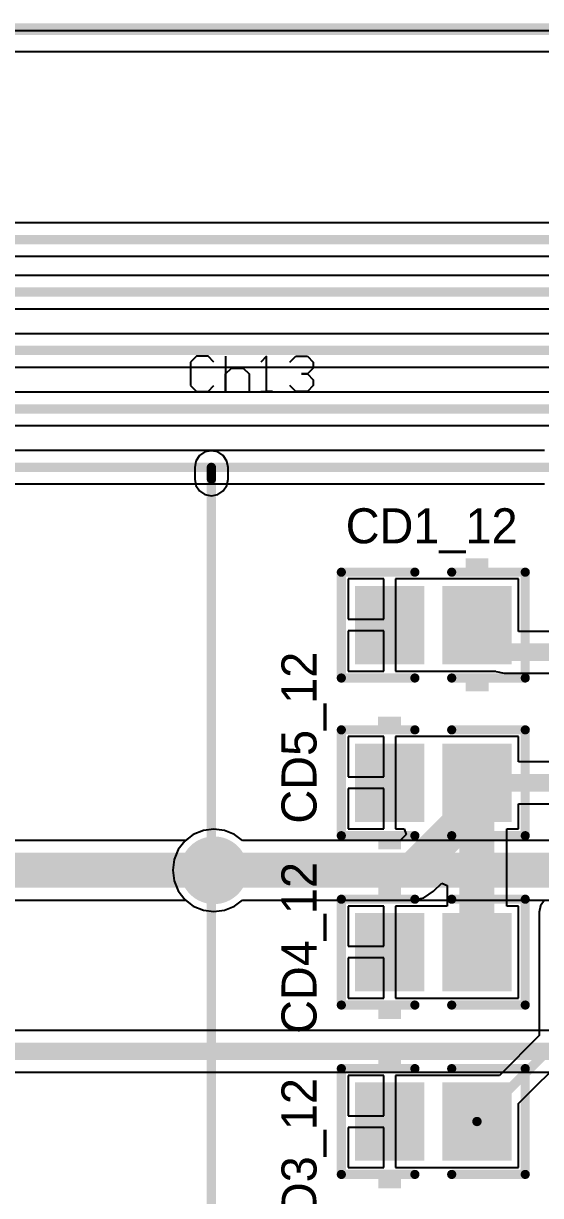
# Model space of a CAD drawing. Header units: millimetres. Extents: x 0.67 to 7.75, y 0.64 to 6.06.
# Drawn here: x 2.867 to 3.31, y 5.052 to 6.055 of the extents above; entities that cross this region are included whole.
import ezdxf

# ---------------------------------------------------------------- set-up
doc = ezdxf.new("R2010")
doc.units = ezdxf.units.MM
doc.header["$MEASUREMENT"] = 0
for name, color, linetype in [('BottomLayer', 5, 'Continuous'), ('BottomSolder', 6, 'Continuous'), ('MultiLayer', 9, 'Continuous'), ('TopLayer', 1, 'Continuous'), ('TopOverlay', 2, 'Continuous'), ('TopPaste', 8, 'Continuous'), ('TopSolder', 216, 'Continuous'), ('ViaHoleLayer', 16, 'Continuous')]:
    doc.layers.add(name, color=color, linetype=linetype)

# ---------------------------------------------------------------- blocks, each defined once
blk = doc.blocks.new('CC2012_0805_322')
at = {"layer": 'TopLayer'}
for points in [[(-0.063, -0.0295), (-0.0118, -0.0295), (-0.063, 0.0295), (-0.0118, 0.0295)], [(0.0118, -0.0295), (0.063, -0.0295), (0.0118, 0.0295), (0.063, 0.0295)]]:
    blk.add_solid(points, dxfattribs=at)
at = {"layer": 'TopOverlay', "const_width": 0.00787}
for points in [[(-0.0787, -0.0453), (-0.0787, 0.0453)], [(-0.0787, 0.0453), (-0.0157, 0.0453)], [(0.0157, 0.0453), (0.0787, 0.0453)], [(0.0787, -0.0453), (0.0787, 0.0453)], [(-0.0787, -0.0453), (-0.0157, -0.0453)], [(0.0157, -0.0453), (0.0787, -0.0453)]]:
    blk.add_lwpolyline(points, dxfattribs=at)
at = {"layer": 'TopOverlay', "const_width": 0.00394}
for points in [[(-0.0807, 0.0453, 1), (-0.0768, 0.0453, 1)], [(-0.0807, 0.0453, 1), (-0.0768, 0.0453, 1)], [(-0.0177, 0.0453, 1), (-0.0138, 0.0453, 1)], [(0.0138, 0.0453, 1), (0.0177, 0.0453, 1)], [(0.0768, 0.0453, 1), (0.0807, 0.0453, 1)], [(0.0768, 0.0453, 1), (0.0807, 0.0453, 1)], [(-0.0807, -0.0453, 1), (-0.0768, -0.0453, 1)], [(-0.0807, -0.0453, 1), (-0.0768, -0.0453, 1)], [(-0.0177, -0.0453, 1), (-0.0138, -0.0453, 1)], [(0.0138, -0.0453, 1), (0.0177, -0.0453, 1)], [(0.0768, -0.0453, 1), (0.0807, -0.0453, 1)], [(0.0768, -0.0453, 1), (0.0807, -0.0453, 1)]]:
    blk.add_lwpolyline(points, format="xyb", close=True, dxfattribs=at)
at = {"layer": 'TopOverlay'}
for points in [[(-0.0473, 0.0488), (-0.0276, 0.0488), (-0.0473, 0.0567), (-0.0276, 0.0567)], [(-0.0472, -0.0571), (-0.0276, -0.0571), (-0.0472, -0.0492), (-0.0276, -0.0492)]]:
    blk.add_solid(points, dxfattribs=at)
at = {"layer": 'TopPaste'}
for points in [[(-0.063, -0.0295), (-0.0118, -0.0295), (-0.063, 0.0295), (-0.0118, 0.0295)], [(0.0118, -0.0295), (0.063, -0.0295), (0.0118, 0.0295), (0.063, 0.0295)]]:
    blk.add_solid(points, dxfattribs=at)
at = {"layer": 'TopSolder'}
for points in [[(-0.067, -0.0335), (-0.0078, -0.0335), (-0.067, 0.0335), (-0.0078, 0.0335)], [(0.0078, -0.0335), (0.067, -0.0335), (0.0078, 0.0335), (0.067, 0.0335)]]:
    blk.add_solid(points, dxfattribs=at)
blk = doc.blocks.new('CC2012_0805_323')
at = {"layer": 'TopLayer'}
for points in [[(-0.063, -0.0295), (-0.0118, -0.0295), (-0.063, 0.0295), (-0.0118, 0.0295)], [(0.0118, -0.0295), (0.063, -0.0295), (0.0118, 0.0295), (0.063, 0.0295)]]:
    blk.add_solid(points, dxfattribs=at)
at = {"layer": 'TopOverlay', "const_width": 0.00787}
for points in [[(-0.0787, -0.0453), (-0.0787, 0.0453)], [(-0.0787, 0.0453), (-0.0157, 0.0453)], [(0.0157, 0.0453), (0.0787, 0.0453)], [(0.0787, -0.0453), (0.0787, 0.0453)], [(-0.0787, -0.0453), (-0.0157, -0.0453)], [(0.0157, -0.0453), (0.0787, -0.0453)]]:
    blk.add_lwpolyline(points, dxfattribs=at)
at = {"layer": 'TopOverlay', "const_width": 0.00394}
for points in [[(-0.0807, 0.0453, 1), (-0.0768, 0.0453, 1)], [(-0.0807, 0.0453, 1), (-0.0768, 0.0453, 1)], [(-0.0177, 0.0453, 1), (-0.0138, 0.0453, 1)], [(0.0138, 0.0453, 1), (0.0177, 0.0453, 1)], [(0.0768, 0.0453, 1), (0.0807, 0.0453, 1)], [(0.0768, 0.0453, 1), (0.0807, 0.0453, 1)], [(-0.0807, -0.0453, 1), (-0.0768, -0.0453, 1)], [(-0.0807, -0.0453, 1), (-0.0768, -0.0453, 1)], [(-0.0177, -0.0453, 1), (-0.0138, -0.0453, 1)], [(0.0138, -0.0453, 1), (0.0177, -0.0453, 1)], [(0.0768, -0.0453, 1), (0.0807, -0.0453, 1)], [(0.0768, -0.0453, 1), (0.0807, -0.0453, 1)]]:
    blk.add_lwpolyline(points, format="xyb", close=True, dxfattribs=at)
at = {"layer": 'TopOverlay'}
for points in [[(-0.0472, 0.0488), (-0.0276, 0.0488), (-0.0472, 0.0567), (-0.0276, 0.0567)], [(-0.0472, -0.0571), (-0.0276, -0.0571), (-0.0472, -0.0492), (-0.0276, -0.0492)]]:
    blk.add_solid(points, dxfattribs=at)
at = {"layer": 'TopPaste'}
for points in [[(-0.063, -0.0295), (-0.0118, -0.0295), (-0.063, 0.0295), (-0.0118, 0.0295)], [(0.0118, -0.0295), (0.063, -0.0295), (0.0118, 0.0295), (0.063, 0.0295)]]:
    blk.add_solid(points, dxfattribs=at)
at = {"layer": 'TopSolder'}
for points in [[(-0.067, -0.0335), (-0.0078, -0.0335), (-0.067, 0.0335), (-0.0078, 0.0335)], [(0.0078, -0.0335), (0.067, -0.0335), (0.0078, 0.0335), (0.067, 0.0335)]]:
    blk.add_solid(points, dxfattribs=at)
blk = doc.blocks.new('CC2012_0805_324')
at = {"layer": 'TopLayer'}
for points in [[(-0.063, -0.0295), (-0.0118, -0.0295), (-0.063, 0.0295), (-0.0118, 0.0295)], [(0.0118, -0.0295), (0.063, -0.0295), (0.0118, 0.0295), (0.063, 0.0295)]]:
    blk.add_solid(points, dxfattribs=at)
at = {"layer": 'TopOverlay', "const_width": 0.00787}
for points in [[(-0.0787, -0.0453), (-0.0787, 0.0453)], [(-0.0787, 0.0453), (-0.0157, 0.0453)], [(0.0157, 0.0453), (0.0787, 0.0453)], [(0.0787, -0.0453), (0.0787, 0.0453)], [(-0.0787, -0.0453), (-0.0157, -0.0453)], [(0.0157, -0.0453), (0.0787, -0.0453)]]:
    blk.add_lwpolyline(points, dxfattribs=at)
at = {"layer": 'TopOverlay', "const_width": 0.00394}
for points in [[(-0.0807, 0.0453, 1), (-0.0768, 0.0453, 1)], [(-0.0807, 0.0453, 1), (-0.0768, 0.0453, 1)], [(-0.0177, 0.0453, 1), (-0.0138, 0.0453, 1)], [(0.0138, 0.0453, 1), (0.0177, 0.0453, 1)], [(0.0768, 0.0453, 1), (0.0807, 0.0453, 1)], [(0.0768, 0.0453, 1), (0.0807, 0.0453, 1)], [(-0.0807, -0.0453, 1), (-0.0768, -0.0453, 1)], [(-0.0807, -0.0453, 1), (-0.0768, -0.0453, 1)], [(-0.0177, -0.0453, 1), (-0.0138, -0.0453, 1)], [(0.0138, -0.0453, 1), (0.0177, -0.0453, 1)], [(0.0768, -0.0453, 1), (0.0807, -0.0453, 1)], [(0.0768, -0.0453, 1), (0.0807, -0.0453, 1)]]:
    blk.add_lwpolyline(points, format="xyb", close=True, dxfattribs=at)
at = {"layer": 'TopOverlay'}
for points in [[(-0.0472, 0.0488), (-0.0276, 0.0488), (-0.0472, 0.0567), (-0.0276, 0.0567)], [(-0.0472, -0.0571), (-0.0276, -0.0571), (-0.0472, -0.0492), (-0.0276, -0.0492)]]:
    blk.add_solid(points, dxfattribs=at)
at = {"layer": 'TopPaste'}
for points in [[(-0.063, -0.0295), (-0.0118, -0.0295), (-0.063, 0.0295), (-0.0118, 0.0295)], [(0.0118, -0.0295), (0.063, -0.0295), (0.0118, 0.0295), (0.063, 0.0295)]]:
    blk.add_solid(points, dxfattribs=at)
at = {"layer": 'TopSolder'}
for points in [[(-0.067, -0.0335), (-0.0078, -0.0335), (-0.067, 0.0335), (-0.0078, 0.0335)], [(0.0078, -0.0335), (0.067, -0.0335), (0.0078, 0.0335), (0.067, 0.0335)]]:
    blk.add_solid(points, dxfattribs=at)
blk = doc.blocks.new('CC2012_0805_326')
at = {"layer": 'TopLayer'}
for points in [[(-0.063, -0.0295), (-0.0118, -0.0295), (-0.063, 0.0295), (-0.0118, 0.0295)], [(0.0118, -0.0295), (0.063, -0.0295), (0.0118, 0.0295), (0.063, 0.0295)]]:
    blk.add_solid(points, dxfattribs=at)
at = {"layer": 'TopOverlay', "const_width": 0.00787}
for points in [[(-0.0787, 0.0453), (-0.0787, -0.0453)], [(-0.0157, 0.0453), (-0.0787, 0.0453)], [(0.0787, 0.0453), (0.0157, 0.0453)], [(0.0787, 0.0453), (0.0787, -0.0453)], [(-0.0157, -0.0453), (-0.0787, -0.0453)], [(0.0787, -0.0453), (0.0157, -0.0453)]]:
    blk.add_lwpolyline(points, dxfattribs=at)
at = {"layer": 'TopOverlay', "const_width": 0.00394}
for points in [[(-0.0807, 0.0453, 1), (-0.0768, 0.0453, 1)], [(-0.0807, 0.0453, 1), (-0.0768, 0.0453, 1)], [(-0.0177, 0.0453, 1), (-0.0138, 0.0453, 1)], [(0.0138, 0.0453, 1), (0.0177, 0.0453, 1)], [(0.0768, 0.0453, 1), (0.0807, 0.0453, 1)], [(0.0768, 0.0453, 1), (0.0807, 0.0453, 1)], [(-0.0807, -0.0453, 1), (-0.0768, -0.0453, 1)], [(-0.0807, -0.0453, 1), (-0.0768, -0.0453, 1)], [(-0.0177, -0.0453, 1), (-0.0138, -0.0453, 1)], [(0.0138, -0.0453, 1), (0.0177, -0.0453, 1)], [(0.0768, -0.0453, 1), (0.0807, -0.0453, 1)], [(0.0768, -0.0453, 1), (0.0807, -0.0453, 1)]]:
    blk.add_lwpolyline(points, format="xyb", close=True, dxfattribs=at)
at = {"layer": 'TopOverlay'}
for points in [[(-0.0473, 0.0488), (-0.0276, 0.0488), (-0.0473, 0.0567), (-0.0276, 0.0567)], [(-0.0472, -0.0571), (-0.0276, -0.0571), (-0.0472, -0.0492), (-0.0276, -0.0492)]]:
    blk.add_solid(points, dxfattribs=at)
at = {"layer": 'TopPaste'}
for points in [[(-0.063, -0.0295), (-0.0118, -0.0295), (-0.063, 0.0295), (-0.0118, 0.0295)], [(0.0118, -0.0295), (0.063, -0.0295), (0.0118, 0.0295), (0.063, 0.0295)]]:
    blk.add_solid(points, dxfattribs=at)
at = {"layer": 'TopSolder'}
for points in [[(-0.067, -0.0335), (-0.0078, -0.0335), (-0.067, 0.0335), (-0.0078, 0.0335)], [(0.0078, -0.0335), (0.067, -0.0335), (0.0078, 0.0335), (0.067, 0.0335)]]:
    blk.add_solid(points, dxfattribs=at)

msp = doc.modelspace()

# ---------------------------------------------------------------- linework, layer by layer
at = {"layer": 'BottomLayer'}
for p, q in [((0.677, 6.049), (7.738, 6.049)), ((3.513, 5.8843), (1.065, 5.8843)), ((1.0709, 5.8557), (3.4693, 5.8557)), ((3.463, 5.8393), (1.1, 5.8393)), ((1.1059, 5.8107), (3.4267, 5.8107)), ((3.413, 5.7893), (1.11, 5.7893)), ((1.1159, 5.7607), (3.3767, 5.7607)), ((3.363, 5.7393), (1.115, 5.7393)), ((1.1209, 5.7107), (3.3267, 5.7107)), ((3.313, 5.6893), (1.18, 5.6893)), ((1.1859, 5.6607), (3.313, 5.6607)), ((3.0123, 5.3606), (3.005, 5.355)), ((3.0209, 5.3641), (3.0123, 5.3606)), ((3.03, 5.3653), (3.0209, 5.3641)), ((3.0391, 5.3641), (3.03, 5.3653)), ((3.0477, 5.3606), (3.0391, 5.3641)), ((3.0543, 5.3555), (3.0477, 5.3606)), ((3.005, 5.355), (2.9994, 5.3477)), ((4.0063, 5.3555), (3.0543, 5.3555)), ((2.9959, 5.3391), (2.9947, 5.33)), ((2.9994, 5.3477), (2.9959, 5.3391)), ((2.9947, 5.33), (2.9959, 5.3209)), ((2.9959, 5.3209), (2.9994, 5.3123)), ((2.9994, 5.3123), (3.005, 5.305)), ((3.005, 5.305), (3.0123, 5.2994)), ((3.0123, 5.2994), (3.0209, 5.2959)), ((3.0391, 5.2959), (3.0477, 5.2994)), ((3.0477, 5.2994), (3.0543, 5.3045)), ((3.0543, 5.3045), (4.0019, 5.3045)), ((3.0209, 5.2959), (3.03, 5.2947)), ((3.03, 5.2947), (3.0391, 5.2959)), ((3.3633, 5.1928), (2.645, 5.1928)), ((2.6641, 5.1572), (3.358, 5.1572))]:
    msp.add_line(p, q, dxfattribs=at)
for points, const_width in [([(1.065, 5.87), (4.55, 5.87)], 0.008), ([(1.1, 5.825), (3.495, 5.825)], 0.008), ([(1.11, 5.775), (3.445, 5.775)], 0.008), ([(1.115, 5.725), (3.395, 5.725)], 0.008), ([(1.18, 5.675), (3.345, 5.675)], 0.008), ([(3.03, 5.33), (5.015, 5.33)], 0.03), ([(2.645, 5.175), (3.3639, 5.175)], 0.015)]:
    msp.add_lwpolyline(points, dxfattribs=dict(at, const_width=const_width))
for points, const_width in [([(3.0175, 5.33, 1), (3.0425, 5.33, 1)], 0.025), ([(3.0225, 5.33, 1), (3.0375, 5.33, 1)], 0.015)]:
    msp.add_lwpolyline(points, format="xyb", close=True, dxfattribs=dict(at, const_width=const_width))
at = {"layer": 'BottomSolder', "const_width": 0.029}
msp.add_lwpolyline([(3.0155, 5.33, 1), (3.0445, 5.33, 1)], format="xyb", close=True, dxfattribs=at)
at = {"layer": 'MultiLayer', "const_width": 0.025}
msp.add_lwpolyline([(3.0175, 5.33, 1), (3.0425, 5.33, 1)], format="xyb", close=True, dxfattribs=at)
at = {"layer": 'TopLayer'}
for p, q in [((0.691, 6.031), (7.737, 6.031)), ((3.0146, 5.6803), (3.0135, 5.6749)), ((3.0177, 5.685), (3.0146, 5.6803)), ((3.0223, 5.6881), (3.0177, 5.685)), ((3.0278, 5.6892), (3.0223, 5.6881)), ((3.0333, 5.6881), (3.0278, 5.6892)), ((3.0379, 5.685), (3.0333, 5.6881)), ((3.041, 5.6803), (3.0379, 5.685)), ((3.0421, 5.6749), (3.041, 5.6803)), ((3.0135, 5.6749), (3.0135, 5.6649)), ((3.0421, 5.6649), (3.0421, 5.6749)), ((3.0135, 5.6649), (3.0146, 5.6594)), ((3.041, 5.6594), (3.0421, 5.6649)), ((3.0146, 5.6594), (3.0177, 5.6548)), ((3.0177, 5.6548), (3.0223, 5.6517)), ((3.0223, 5.6517), (3.0278, 5.6506)), ((3.0278, 5.6506), (3.0333, 5.6517)), ((3.0333, 5.6517), (3.0379, 5.6548)), ((3.0379, 5.6548), (3.041, 5.6594)), ((3.1754, 5.5794), (3.1448, 5.5794)), ((3.1448, 5.5794), (3.1448, 5.5449)), ((3.1754, 5.5449), (3.1754, 5.5794)), ((3.2146, 5.5794), (3.1854, 5.5794)), ((3.1854, 5.5794), (3.1854, 5.5399)), ((3.216, 5.5794), (3.2146, 5.5794)), ((3.2196, 5.5794), (3.216, 5.5794)), ((3.221, 5.5794), (3.2196, 5.5794)), ((3.2908, 5.5794), (3.221, 5.5794)), ((3.2908, 5.5345), (3.2908, 5.5794)), ((3.1448, 5.5449), (3.1754, 5.5449)), ((3.1854, 5.5399), (3.1854, 5.5004)), ((3.1754, 5.5349), (3.1448, 5.5349)), ((3.1448, 5.5349), (3.1448, 5.5004)), ((3.1754, 5.5004), (3.1754, 5.5349)), ((3.3918, 5.5345), (3.2908, 5.5345)), ((3.1448, 5.5004), (3.1754, 5.5004)), ((3.1854, 5.5004), (3.2146, 5.5004)), ((3.2146, 5.5004), (3.216, 5.5004)), ((3.216, 5.5004), (3.2196, 5.5004)), ((3.2196, 5.5004), (3.221, 5.5004)), ((3.221, 5.5004), (3.2713, 5.5004)), ((3.2713, 5.5004), (3.2716, 5.5002)), ((3.2716, 5.5002), (3.2784, 5.4988)), ((3.2784, 5.4988), (3.2784, 5.4988)), ((3.2784, 5.4988), (3.3528, 5.4988)), ((3.1754, 5.4444), (3.1448, 5.4444)), ((3.1448, 5.4444), (3.1448, 5.4099)), ((3.1754, 5.4099), (3.1754, 5.4444)), ((3.216, 5.4444), (3.1854, 5.4444)), ((3.1854, 5.4444), (3.1854, 5.4049)), ((3.2196, 5.4444), (3.216, 5.4444)), ((3.216, 5.4444), (3.216, 5.4444)), ((3.221, 5.4444), (3.2196, 5.4444)), ((3.2196, 5.4444), (3.2196, 5.4444)), ((3.2908, 5.4444), (3.221, 5.4444)), ((3.2908, 5.4227), (3.2908, 5.4444)), ((3.3302, 5.4227), (3.2908, 5.4227)), ((3.1448, 5.4099), (3.1754, 5.4099)), ((3.1754, 5.3999), (3.1448, 5.3999)), ((3.1448, 5.3999), (3.1448, 5.3654)), ((3.1754, 5.3654), (3.1754, 5.3999)), ((3.1854, 5.4049), (3.1854, 5.3654)), ((3.2908, 5.3654), (3.2908, 5.387)), ((3.2908, 5.387), (3.3228, 5.387)), ((3.0123, 5.3606), (3.0057, 5.3555)), ((3.0209, 5.3641), (3.0123, 5.3606)), ((3.03, 5.3653), (3.0209, 5.3641)), ((3.0391, 5.3641), (3.03, 5.3653)), ((3.0477, 5.3606), (3.0391, 5.3641)), ((3.0543, 5.3555), (3.0477, 5.3606)), ((3.1448, 5.3654), (3.1754, 5.3654)), ((3.1854, 5.3654), (3.1928, 5.3654)), ((3.1947, 5.3607), (3.1894, 5.3555)), ((3.1928, 5.3654), (3.1947, 5.3607)), ((3.2807, 5.2994), (3.2807, 5.3654)), ((3.2807, 5.3654), (3.2908, 5.3654)), ((3.0057, 5.3555), (2.66, 5.3555)), ((3.1894, 5.3555), (3.0543, 5.3555)), ((3.218, 5.312), (3.2251, 5.319)), ((3.2251, 5.319), (3.2297, 5.3171)), ((3.2098, 5.3065), (3.218, 5.312)), ((3.2297, 5.3171), (3.2297, 5.2994)), ((2.6706, 5.3045), (3.0057, 5.3045)), ((3.0057, 5.3045), (3.0123, 5.2994)), ((3.0123, 5.2994), (3.0209, 5.2959)), ((3.0391, 5.2959), (3.0477, 5.2994)), ((3.0477, 5.2994), (3.0543, 5.3045)), ((3.0543, 5.3045), (3.2, 5.3045)), ((3.1754, 5.2994), (3.1448, 5.2994)), ((3.1448, 5.2994), (3.1448, 5.2649)), ((3.1754, 5.2649), (3.1754, 5.2994)), ((3.2146, 5.2994), (3.1854, 5.2994)), ((3.1854, 5.2994), (3.1854, 5.2599)), ((3.2, 5.3045), (3.2098, 5.3065)), ((3.216, 5.2994), (3.2146, 5.2994)), ((3.2196, 5.2994), (3.216, 5.2994)), ((3.221, 5.2994), (3.2196, 5.2994)), ((3.2297, 5.2994), (3.221, 5.2994)), ((3.2908, 5.2994), (3.2807, 5.2994)), ((3.2908, 5.2204), (3.2908, 5.2994)), ((3.3096, 5.2996), (3.3085, 5.2941)), ((3.3127, 5.3042), (3.3096, 5.2996)), ((3.0209, 5.2959), (3.03, 5.2947)), ((3.03, 5.2947), (3.0391, 5.2959)), ((3.3085, 5.2941), (3.3085, 5.2941)), ((3.3085, 5.2941), (3.3085, 5.1884)), ((3.1448, 5.2649), (3.1754, 5.2649)), ((3.1854, 5.2599), (3.1854, 5.2204)), ((3.1754, 5.2549), (3.1448, 5.2549)), ((3.1448, 5.2549), (3.1448, 5.2204)), ((3.1754, 5.2204), (3.1754, 5.2549)), ((3.1448, 5.2204), (3.1754, 5.2204)), ((3.1854, 5.2204), (3.2146, 5.2204)), ((3.2146, 5.2204), (3.216, 5.2204)), ((3.216, 5.2204), (3.2196, 5.2204)), ((3.2196, 5.2204), (3.221, 5.2204)), ((3.221, 5.2204), (3.2908, 5.2204)), ((3.3085, 5.1884), (3.2745, 5.1544)), ((3.2908, 5.1303), (3.3329, 5.1724)), ((3.1754, 5.1544), (3.1448, 5.1544)), ((3.1448, 5.1544), (3.1448, 5.1199)), ((3.1754, 5.1199), (3.1754, 5.1544)), ((3.2146, 5.1544), (3.1854, 5.1544)), ((3.1854, 5.1544), (3.1854, 5.1149)), ((3.216, 5.1544), (3.2146, 5.1544)), ((3.2196, 5.1544), (3.216, 5.1544)), ((3.221, 5.1544), (3.2196, 5.1544)), ((3.2745, 5.1544), (3.221, 5.1544)), ((3.2908, 5.0754), (3.2908, 5.1303)), ((3.1448, 5.1199), (3.1754, 5.1199)), ((3.1754, 5.1099), (3.1448, 5.1099)), ((3.1448, 5.1099), (3.1448, 5.0754)), ((3.1754, 5.0754), (3.1754, 5.1099)), ((3.1854, 5.1149), (3.1854, 5.0754)), ((3.1448, 5.0754), (3.1754, 5.0754)), ((3.1854, 5.0754), (3.2146, 5.0754)), ((3.2146, 5.0754), (3.216, 5.0754)), ((3.216, 5.0754), (3.2196, 5.0754)), ((3.2196, 5.0754), (3.221, 5.0754)), ((3.221, 5.0754), (3.2908, 5.0754))]:
    msp.add_line(p, q, dxfattribs=at)
for points, const_width in [([(3.0278, 5.6649), (3.0278, 5.6749)], 0.008), ([(3.2552, 5.5399), (3.2784, 5.5167)], 0.015), ([(3.2784, 5.5167), (3.3918, 5.5167)], 0.015), ([(3.2552, 5.3852), (3.2552, 5.4049)], 0.03), ([(3.2552, 5.4049), (3.3302, 5.4049)], 0.015), ([(3.2, 5.33), (3.2552, 5.3852)], 0.03), ([(3.2552, 5.2599), (3.2552, 5.3852)], 0.03), ([(2.66, 5.33), (3.03, 5.33)], 0.03), ([(3.03, 5.33), (3.2, 5.33)], 0.03), ([(3.2552, 5.1149), (3.3228, 5.1825)], 0.008)]:
    msp.add_lwpolyline(points, dxfattribs=dict(at, const_width=const_width))
for points, const_width in [([(3.0258, 5.6749, 1), (3.0298, 5.6749, 1)], 0.004), ([(3.0258, 5.6649, 1), (3.0298, 5.6649, 1)], 0.004), ([(3.2514, 5.5399, 1), (3.2589, 5.5399, 1)], 0.0075), ([(3.2747, 5.5167, 1), (3.2822, 5.5167, 1)], 0.0075), ([(3.2747, 5.5167, 1), (3.2822, 5.5167, 1)], 0.0075), ([(3.2477, 5.4049, 1), (3.2627, 5.4049, 1)], 0.015), ([(3.2514, 5.4049, 1), (3.2589, 5.4049, 1)], 0.0075), ([(3.2477, 5.3852, 1), (3.2627, 5.3852, 1)], 0.015), ([(3.2477, 5.3852, 1), (3.2627, 5.3852, 1)], 0.015), ([(3.2477, 5.3852, 1), (3.2627, 5.3852, 1)], 0.015), ([(3.0175, 5.33, 1), (3.0425, 5.33, 1)], 0.025), ([(3.0225, 5.33, 1), (3.0375, 5.33, 1)], 0.015), ([(3.0225, 5.33, 1), (3.0375, 5.33, 1)], 0.015), ([(3.1925, 5.33, 1), (3.2075, 5.33, 1)], 0.015), ([(3.1925, 5.33, 1), (3.2075, 5.33, 1)], 0.015), ([(3.2477, 5.2599, 1), (3.2627, 5.2599, 1)], 0.015), ([(3.2532, 5.1149, 1), (3.2572, 5.1149, 1)], 0.004)]:
    msp.add_lwpolyline(points, format="xyb", close=True, dxfattribs=dict(at, const_width=const_width))
at = {"layer": 'TopOverlay'}
for p, q in [((3.015, 5.77), (3.01, 5.765)), ((3.01, 5.765), (3.01, 5.745)), ((3.025, 5.77), (3.015, 5.77)), ((3.03, 5.765), (3.025, 5.77)), ((3.04, 5.77), (3.04, 5.74)), ((3.075, 5.77), (3.07, 5.765)), ((3.075, 5.74), (3.075, 5.77)), ((3.095, 5.765), (3.1, 5.77)), ((3.1, 5.77), (3.11, 5.77)), ((3.11, 5.77), (3.115, 5.765)), ((3.115, 5.765), (3.115, 5.76)), ((3.04, 5.755), (3.045, 5.76)), ((3.04, 5.74), (3.04, 5.755)), ((3.045, 5.76), (3.055, 5.76)), ((3.055, 5.76), (3.06, 5.755)), ((3.06, 5.755), (3.06, 5.74)), ((3.11, 5.755), (3.105, 5.755)), ((3.105, 5.755), (3.11, 5.755)), ((3.115, 5.76), (3.11, 5.755)), ((3.11, 5.755), (3.115, 5.75)), ((3.01, 5.745), (3.015, 5.74)), ((3.015, 5.74), (3.025, 5.74)), ((3.025, 5.74), (3.03, 5.745)), ((3.07, 5.74), (3.08, 5.74)), ((3.08, 5.74), (3.075, 5.74)), ((3.1, 5.74), (3.095, 5.745)), ((3.11, 5.74), (3.1, 5.74)), ((3.115, 5.745), (3.11, 5.74)), ((3.115, 5.75), (3.115, 5.745))]:
    msp.add_line(p, q, dxfattribs=at)
for points, const_width in [([(0.67, 6.05), (7.57, 6.05)], 0.01), ([(3.0278, 5.6749), (4.0078, 5.6749)], 0.008), ([(3.0278, 4.2699), (3.0278, 5.6749)], 0.008)]:
    msp.add_lwpolyline(points, dxfattribs=dict(at, const_width=const_width))
at = {"layer": 'TopOverlay', "const_width": 0.004}
msp.add_lwpolyline([(3.0258, 5.6749, 1), (3.0298, 5.6749, 1)], format="xyb", close=True, dxfattribs=at)
msp.add_lwpolyline([(3.0258, 5.6749, 1), (3.0298, 5.6749, 1)], format="xyb", close=True, dxfattribs=at)
at = {"layer": 'TopSolder', "const_width": 0.029}
msp.add_lwpolyline([(3.0155, 5.33, 1), (3.0445, 5.33, 1)], format="xyb", close=True, dxfattribs=at)
at = {"layer": 'ViaHoleLayer', "const_width": 0.014}
msp.add_lwpolyline([(3.023, 5.33, 1), (3.037, 5.33, 1)], format="xyb", close=True, dxfattribs=at)

# ---------------------------------------------------------------- block references
for name, p, rotation in [('CC2012_0805_326', (3.2178, 5.5399), 180), ('CC2012_0805_322', (3.2178, 5.4049), 360), ('CC2012_0805_323', (3.2178, 5.2599), 360)]:
    msp.add_blockref(name, p, dxfattribs=dict(rotation=rotation))
msp.add_blockref('CC2012_0805_324', (3.2178, 5.1149))

# ---------------------------------------------------------------- texts
at = {"layer": 'TopOverlay'}
msp.add_text('CD1_12', height=0.03, dxfattribs=at).set_placement((3.1428, 5.6099))
for s, p in [('CD5_12', (3.1178, 5.3699)), ('CD4_12', (3.1178, 5.1899)), ('CD3_12', (3.1178, 5.0049))]:
    msp.add_text(s, height=0.03, rotation=90, dxfattribs=at).set_placement(p)

doc.saveas('drawing.dxf')
